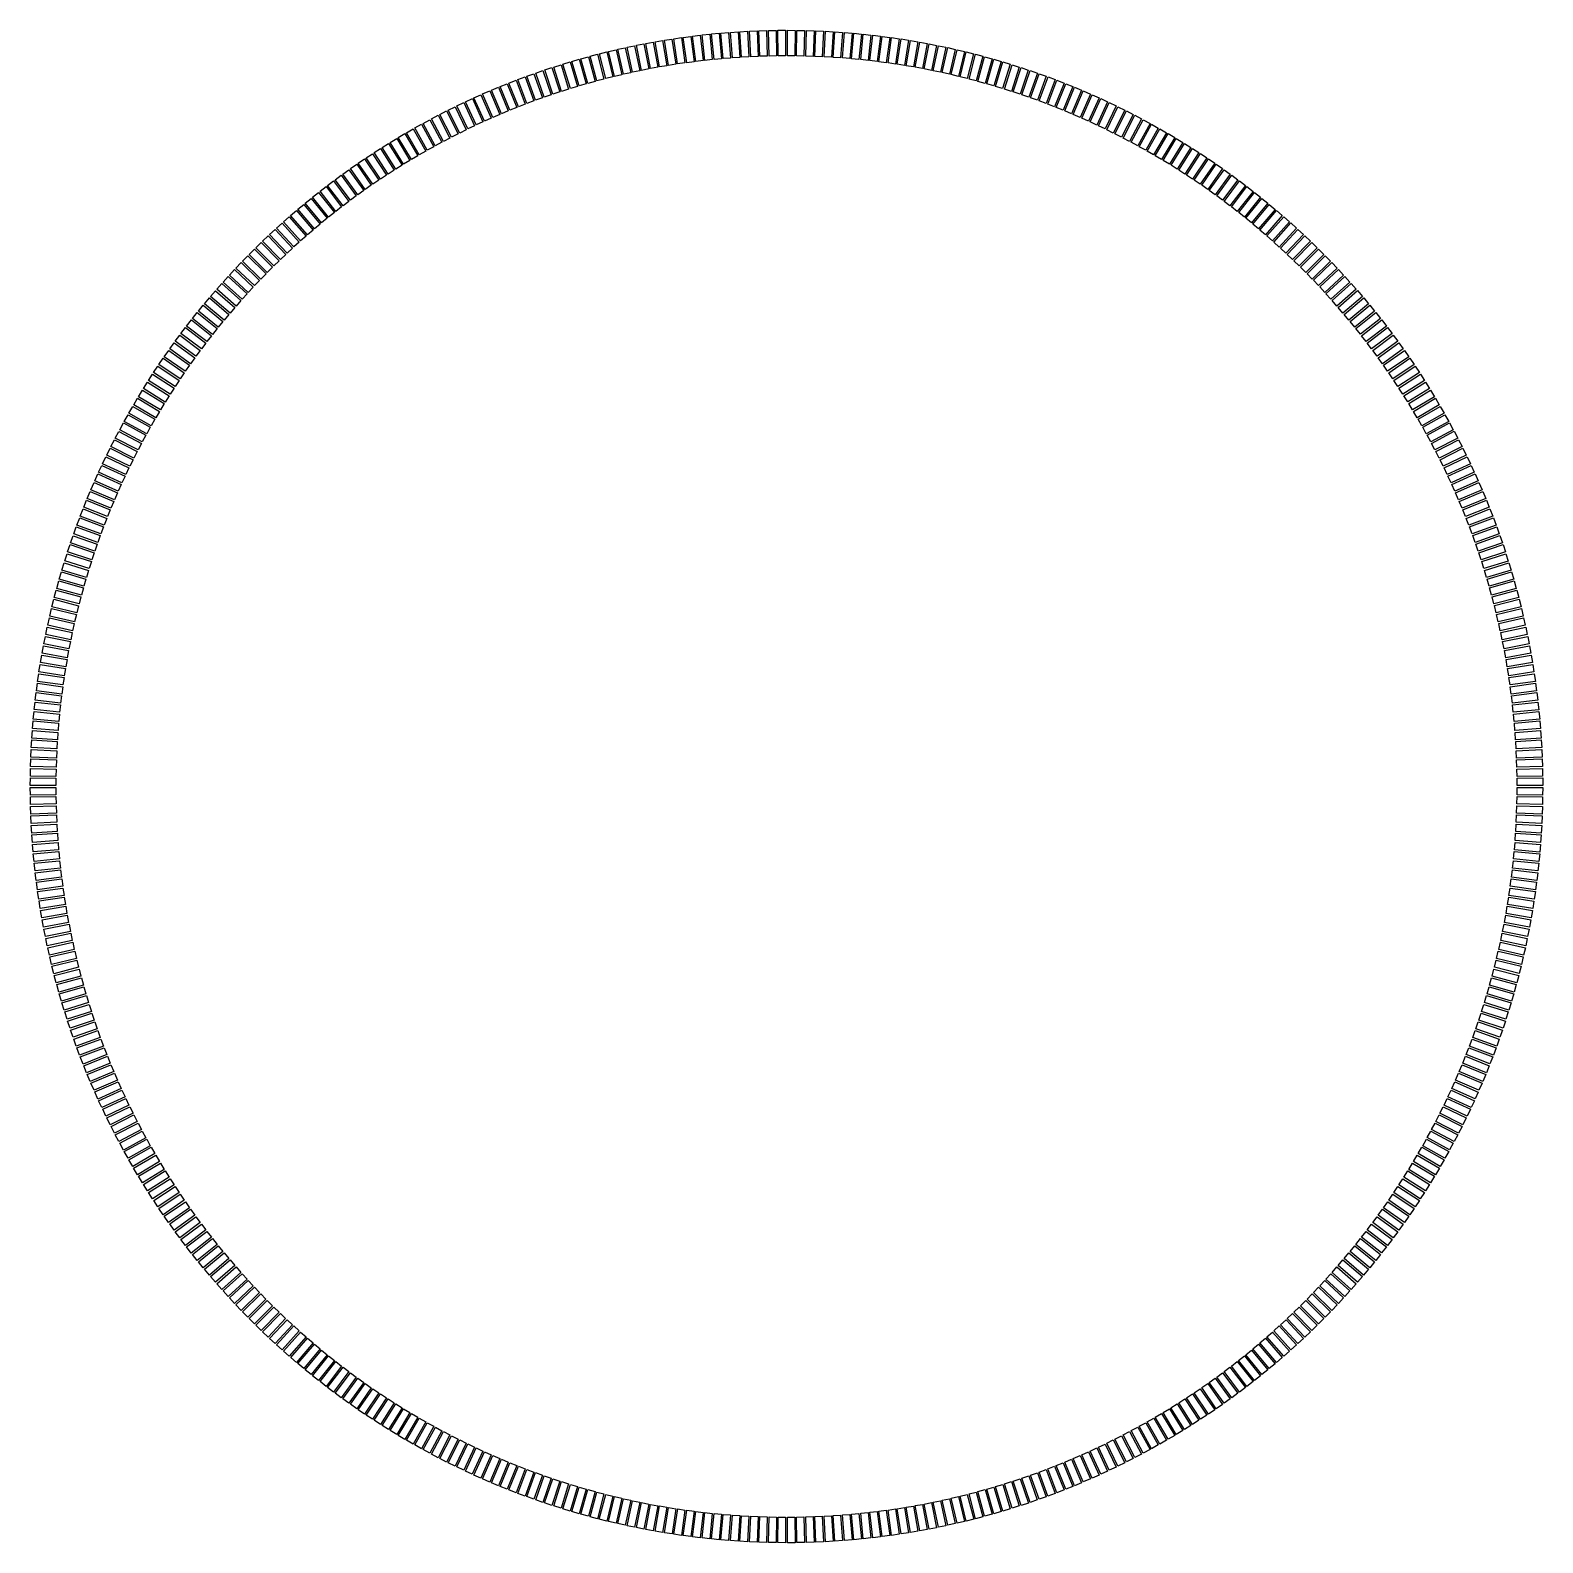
# Model space of a CAD drawing. Header units: inches. Extents: x -2.07 to 2.07, y -4.67 to -0.53.
import ezdxf

# ---------------------------------------------------------------- set-up
doc = ezdxf.new("R2010")
doc.units = ezdxf.units.IN
doc.header["$MEASUREMENT"] = 0

# ---------------------------------------------------------------- blocks, each defined once
blk = doc.blocks.new('*U28')
for p, q in [((-0.0105, 0.0351), (0.0105, 0.0349)), ((-0.0105, -0.0349), (-0.0105, 0.0351)), ((0.0105, 0.0349), (0.0096, -0.0351)), ((0.0096, -0.0351), (-0.0105, -0.0349))]:
    blk.add_line(p, q)
blk = doc.blocks.new('*U29')
at = {"color": 0, "linetype": 'ByBlock', "lineweight": -2, "transparency": 16777216}
for p, rotation in [((35.3652, 22.4061), 4.319999999999999), ((35.3907, 22.4077), 3.599999999999902), ((35.4163, 22.409), 2.879999999999908), ((35.4418, 22.41), 2.159999999999896), ((35.4674, 22.4106), 1.440000000000099), ((35.493, 22.4109), 0.7200000000000389), ((35.5441, 22.4106), 359.2800000000004), ((35.5697, 22.41), 358.5600000000002), ((35.5952, 22.409), 357.8400000000001), ((35.6208, 22.4077), 357.12), ((35.6463, 22.4061), 356.4000000000001), ((35.0868, 22.3674), 12.23999999999999), ((35.1119, 22.3725), 11.51999999999994), ((35.137, 22.3773), 10.79999999999995), ((35.1622, 22.3818), 10.07999999999995), ((35.1874, 22.3859), 9.359999999999934), ((35.2127, 22.3898), 8.639999999999938), ((35.238, 22.3933), 7.919999999999966), ((35.2634, 22.3965), 7.19999999999998), ((35.2888, 22.3994), 6.479999999999952), ((35.3142, 22.402), 5.759999999999991), ((35.3397, 22.4042), 5.039999999999974), ((35.6718, 22.4042), 355.6800000000001), ((35.6973, 22.4019), 354.9600000000001), ((35.7227, 22.3993), 354.2400000000001), ((35.7481, 22.3965), 353.5200000000001), ((35.7735, 22.3932), 352.8000000000001), ((35.7988, 22.3897), 352.0800000000001), ((35.8241, 22.3859), 351.3600000000001), ((35.8493, 22.3817), 350.64), ((35.8745, 22.3772), 349.9200000000001), ((35.8996, 22.3724), 349.2000000000001), ((35.9247, 22.3673), 348.4800000000001), ((34.9135, 22.3229), 17.27999999999996), ((34.938, 22.3302), 16.55999999999997), ((34.9626, 22.3372), 15.83999999999997), ((34.9873, 22.3439), 15.11999999999998), ((35.0121, 22.3502), 14.39999999999999), ((35.0369, 22.3563), 13.67999999999999), ((35.0618, 22.362), 12.96000000000001), ((35.9497, 22.3619), 347.76), ((35.9746, 22.3562), 347.0400000000001), ((35.9994, 22.3501), 346.3200000000002), ((36.0242, 22.3438), 345.6), ((36.0489, 22.3371), 344.8800000000001), ((36.0735, 22.3301), 344.16), ((36.098, 22.3228), 343.4400000000001), ((34.7924, 22.2819), 20.87999999999998), ((34.8164, 22.2907), 20.15999999999997), ((34.8405, 22.2992), 19.43999999999999), ((34.8648, 22.3074), 18.71999999999997), ((34.8891, 22.3153), 17.99999999999997), ((36.1224, 22.3152), 342.7200000000001), ((36.1467, 22.3073), 342.0000000000001), ((36.171, 22.2991), 341.2800000000001), ((36.1951, 22.2906), 340.5600000000001), ((36.2191, 22.2818), 339.84), ((34.6975, 22.2437), 23.75999999999997), ((34.7211, 22.2537), 23.03999999999996), ((34.7447, 22.2634), 22.31999999999997), ((34.7685, 22.2728), 21.59999999999998), ((36.243, 22.2726), 339.12), ((36.2667, 22.2632), 338.4000000000001), ((36.2904, 22.2535), 337.68), ((36.3139, 22.2435), 336.9600000000002), ((34.6047, 22.2007), 26.63999999999996), ((34.6277, 22.2119), 25.91999999999998), ((34.6509, 22.2228), 25.19999999999999), ((34.6741, 22.2334), 24.47999999999997), ((36.3373, 22.2332), 336.2400000000001), ((36.3606, 22.2226), 335.52), ((36.3837, 22.2117), 334.8000000000001), ((36.4067, 22.2005), 334.08), ((34.5366, 22.1655), 28.79999999999999), ((34.5592, 22.1775), 28.07999999999997), ((34.5819, 22.1893), 27.35999999999998), ((36.4296, 22.1891), 333.3600000000001), ((36.4523, 22.1773), 332.64), ((36.4749, 22.1653), 331.9200000000001), ((34.4698, 22.1277), 30.95999999999998), ((34.4919, 22.1406), 30.23999999999997), ((34.5142, 22.1532), 29.52), ((36.4973, 22.1529), 331.2000000000002), ((36.5195, 22.1403), 330.4800000000001), ((36.5416, 22.1275), 329.76), ((34.4045, 22.0874), 33.11999999999996), ((34.4261, 22.1011), 32.39999999999997), ((34.4479, 22.1145), 31.67999999999998), ((36.5635, 22.1143), 329.0400000000001), ((36.5853, 22.1009), 328.32), ((36.6069, 22.0872), 327.6000000000001), ((34.3408, 22.0447), 35.28), ((34.3619, 22.0592), 34.55999999999997), ((34.3831, 22.0734), 33.83999999999999), ((36.6283, 22.0732), 326.8800000000001), ((36.6495, 22.059), 326.16), ((36.6706, 22.0444), 325.4400000000001), ((34.2788, 21.9996), 37.43999999999998), ((34.2993, 22.0149), 36.71999999999998), ((34.3199, 22.0299), 35.99999999999996), ((36.6915, 22.0297), 324.72), ((36.7122, 22.0146), 324.0000000000001), ((36.7327, 21.9993), 323.2800000000001), ((34.2184, 21.9522), 39.59999999999997), ((34.2383, 21.9683), 38.87999999999997), ((34.2585, 21.9841), 38.15999999999997), ((36.753, 21.9838), 322.56), ((36.7731, 21.968), 321.8400000000001), ((36.793, 21.9519), 321.12), ((34.1792, 21.9194), 41.03999999999999), ((34.1987, 21.9359), 40.31999999999998), ((36.8127, 21.9356), 320.4), ((36.8322, 21.9191), 319.68), ((34.1409, 21.8856), 42.47999999999998), ((34.1599, 21.9026), 41.75999999999998), ((36.8515, 21.9023), 318.96), ((36.8705, 21.8853), 318.24), ((34.0849, 21.8331), 44.63999999999997), ((34.1034, 21.8508), 43.91999999999999), ((34.122, 21.8683), 43.19999999999997), ((36.8894, 21.868), 317.52), ((36.908, 21.8505), 316.8), ((36.9264, 21.8327), 316.08), ((34.0488, 21.7969), 46.07999999999998), ((34.0667, 21.8151), 45.35999999999996), ((36.9446, 21.8148), 315.3600000000001), ((36.9626, 21.7966), 314.64), ((34.0135, 21.7598), 47.52), ((34.031, 21.7785), 46.79999999999998), ((36.9803, 21.7782), 313.9200000000001), ((36.9978, 21.7595), 313.2), ((33.9792, 21.7219), 48.95999999999998), ((33.9963, 21.741), 48.24000000000001), ((37.0151, 21.7407), 312.4800000000001), ((37.0321, 21.7216), 311.7600000000001), ((33.9459, 21.6831), 50.39999999999996), ((33.9624, 21.7026), 49.67999999999999), ((37.0489, 21.7023), 311.0400000000001), ((37.0655, 21.6828), 310.3200000000001), ((33.9135, 21.6435), 51.83999999999999), ((33.9296, 21.6634), 51.11999999999996), ((37.0818, 21.6631), 309.6), ((37.0978, 21.6432), 308.88), ((33.8822, 21.6031), 53.27999999999999), ((33.8977, 21.6234), 52.55999999999999), ((37.1136, 21.6231), 308.16), ((37.1292, 21.6028), 307.4400000000001), ((33.8518, 21.5619), 54.72), ((33.8669, 21.5826), 54), ((37.1444, 21.5823), 306.72), ((37.1595, 21.5616), 306.0000000000001), ((33.8226, 21.52), 56.15999999999999), ((33.8371, 21.5411), 55.43999999999999), ((37.1742, 21.5407), 305.28), ((37.1887, 21.5196), 304.5600000000001), ((33.7943, 21.4773), 57.59999999999997), ((33.8083, 21.4988), 56.87999999999997), ((37.203, 21.4984), 303.8400000000001), ((37.217, 21.477), 303.12), ((33.7672, 21.434), 59.03999999999999), ((33.7806, 21.4557), 58.31999999999998), ((37.2307, 21.4554), 302.4000000000001), ((37.2441, 21.4336), 301.68), ((33.7412, 21.39), 60.48), ((33.7541, 21.4121), 59.76), ((37.2572, 21.4117), 300.96), ((37.2701, 21.3896), 300.2400000000001), ((33.7162, 21.3453), 61.91999999999999), ((33.7286, 21.3677), 61.19999999999998), ((37.2827, 21.3673), 299.52), ((37.295, 21.3449), 298.8), ((33.6925, 21.3), 63.35999999999998), ((33.7042, 21.3228), 62.63999999999997), ((37.3071, 21.3224), 298.08), ((37.3188, 21.2996), 297.36), ((33.681, 21.2772), 64.07999999999998), ((37.3303, 21.2768), 296.64), ((33.6589, 21.231), 65.52), ((33.6698, 21.2542), 64.79999999999998), ((37.3415, 21.2538), 295.9200000000001), ((37.3523, 21.2306), 295.2), ((33.638, 21.1844), 66.96000000000001), ((33.6483, 21.2078), 66.24000000000001), ((37.3629, 21.2074), 294.48), ((37.3732, 21.184), 293.76), ((33.6183, 21.1372), 68.39999999999998), ((33.628, 21.1608), 67.67999999999999), ((37.3832, 21.1604), 293.04), ((37.3929, 21.1368), 292.3200000000001), ((33.6089, 21.1134), 69.11999999999998), ((37.4024, 21.113), 291.6), ((33.5909, 21.0655), 70.55999999999999), ((33.5998, 21.0895), 69.83999999999997), ((37.4115, 21.0891), 290.8800000000001), ((37.4203, 21.0651), 290.16), ((33.5742, 21.0172), 72), ((33.5824, 21.0414), 71.27999999999999), ((37.4288, 21.041), 289.4400000000001), ((37.437, 21.0168), 288.7200000000001), ((33.5663, 20.9929), 72.72000000000001), ((37.4449, 20.9924), 288.0000000000001), ((33.5514, 20.9439), 74.16), ((33.5587, 20.9684), 73.43999999999998), ((37.4525, 20.968), 287.28), ((37.4598, 20.9435), 286.5600000000001), ((33.5378, 20.8946), 75.59999999999998), ((33.5444, 20.9193), 74.88), ((37.4667, 20.9189), 285.84), ((37.4734, 20.8942), 285.1200000000001), ((33.5314, 20.8699), 76.31999999999998), ((37.4798, 20.8695), 284.4000000000001), ((33.5196, 20.8201), 77.75999999999999), ((33.5253, 20.845), 77.03999999999999), ((37.4858, 20.8446), 283.68), ((37.4915, 20.8197), 282.9600000000001), ((33.5091, 20.7701), 79.19999999999999), ((33.5142, 20.7951), 78.48), ((37.497, 20.7947), 282.24), ((37.5021, 20.7696), 281.52), ((33.5043, 20.7449), 79.91999999999999), ((37.5069, 20.7445), 280.8000000000001), ((33.4956, 20.6945), 81.35999999999999), ((33.4998, 20.7198), 80.64), ((37.5113, 20.7193), 280.08), ((37.5155, 20.6941), 279.3600000000001), ((33.4918, 20.6693), 82.07999999999998), ((37.5193, 20.6688), 278.64), ((33.4851, 20.6186), 83.52), ((33.4883, 20.6439), 82.8), ((37.5229, 20.6435), 277.9200000000001), ((37.5261, 20.6181), 277.2), ((33.4796, 20.5677), 84.95999999999998), ((33.4822, 20.5932), 84.24), ((37.5289, 20.5927), 276.4800000000001), ((37.5315, 20.5673), 275.76), ((33.4774, 20.5422), 85.68000000000002), ((37.5337, 20.5418), 275.04), ((33.4738, 20.4912), 87.11999999999998), ((33.4754, 20.5167), 86.4), ((37.5357, 20.5163), 274.32), ((37.5373, 20.4908), 273.6), ((33.4725, 20.4657), 87.83999999999999), ((37.5386, 20.4652), 272.8800000000001), ((33.4709, 20.4146), 89.28), ((33.4716, 20.4401), 88.55999999999999), ((37.5395, 20.4397), 272.16), ((37.5402, 20.4141), 271.4400000000001), ((33.4706, 20.3634), 90.72), ((33.4706, 20.389), 90), ((37.5405, 20.3886), 270.72), ((37.5405, 20.363), 270.0000000000001), ((33.4709, 20.3378), 91.44000000000003), ((37.5401, 20.3374), 269.2800000000001), ((33.4716, 20.3123), 92.16), ((33.4725, 20.2867), 92.87999999999998), ((37.5385, 20.2863), 267.8400000000001), ((37.5395, 20.3118), 268.56), ((33.4738, 20.2612), 93.60000000000001), ((33.4754, 20.2357), 94.32), ((37.5356, 20.2352), 266.4), ((37.5372, 20.2608), 267.12), ((33.4773, 20.2102), 95.03999999999999), ((37.5337, 20.2097), 265.68), ((33.4796, 20.1847), 95.76), ((33.4821, 20.1593), 96.48), ((37.5289, 20.1588), 264.24), ((37.5315, 20.1843), 264.96), ((33.485, 20.1338), 97.2), ((33.4882, 20.1085), 97.91999999999999), ((37.5228, 20.108), 262.8), ((37.526, 20.1334), 263.52), ((33.4917, 20.0831), 98.63999999999999), ((37.5193, 20.0827), 262.08), ((33.4956, 20.0579), 99.36000000000001), ((33.4997, 20.0326), 100.08), ((37.5113, 20.0322), 260.64), ((37.5154, 20.0574), 261.3600000000001), ((33.5042, 20.0075), 100.8), ((33.509, 19.9823), 101.52), ((37.502, 19.9819), 259.2), ((37.5068, 20.007), 259.9200000000001), ((33.5141, 19.9573), 102.24), ((37.4969, 19.9568), 258.4800000000001), ((33.5195, 19.9323), 102.96), ((33.5252, 19.9074), 103.68), ((37.4857, 19.9069), 257.0400000000001), ((37.4915, 19.9319), 257.7600000000001), ((33.5313, 19.8825), 104.4), ((33.5376, 19.8577), 105.12), ((37.4733, 19.8573), 255.6), ((37.4797, 19.8821), 256.32), ((33.5443, 19.8331), 105.84), ((37.4666, 19.8326), 254.88), ((33.5513, 19.8085), 106.56), ((33.5586, 19.7839), 107.28), ((37.4524, 19.7835), 253.4400000000001), ((37.4596, 19.808), 254.16), ((33.5662, 19.7595), 108), ((33.5741, 19.7352), 108.72), ((37.4369, 19.7348), 252.0000000000001), ((37.4448, 19.7591), 252.72), ((33.5823, 19.711), 109.44), ((33.5908, 19.6869), 110.16), ((37.4201, 19.6865), 250.5600000000001), ((37.4286, 19.7106), 251.28), ((33.5996, 19.6629), 110.88), ((37.4113, 19.6624), 249.8400000000001), ((33.6087, 19.639), 111.6), ((33.6181, 19.6152), 112.32), ((37.3928, 19.6148), 248.4000000000001), ((37.4022, 19.6386), 249.12), ((33.6278, 19.5915), 113.04), ((33.6378, 19.568), 113.76), ((37.3731, 19.5676), 246.96), ((37.3831, 19.5911), 247.68), ((33.6481, 19.5446), 114.48), ((33.6587, 19.5213), 115.2), ((37.3522, 19.5209), 245.52), ((37.3628, 19.5442), 246.24), ((33.6696, 19.4982), 115.92), ((37.3413, 19.4978), 244.8), ((33.6808, 19.4752), 116.64), ((33.6923, 19.4523), 117.36), ((37.3186, 19.4519), 243.36), ((37.3301, 19.4748), 244.08), ((33.704, 19.4296), 118.08), ((33.716, 19.407), 118.8), ((37.2948, 19.4067), 241.9200000000001), ((37.3069, 19.4292), 242.64), ((33.7284, 19.3846), 119.52), ((33.741, 19.3624), 120.24), ((37.2699, 19.362), 240.48), ((37.2825, 19.3842), 241.2), ((33.7538, 19.3403), 120.96), ((33.767, 19.3184), 121.68), ((37.2439, 19.318), 239.04), ((37.257, 19.3399), 239.7599999999999), ((33.7804, 19.2966), 122.4), ((33.7941, 19.275), 123.12), ((37.2167, 19.2746), 237.6), ((37.2304, 19.2962), 238.3200000000001), ((33.8081, 19.2536), 123.84), ((33.8223, 19.2323), 124.56), ((37.1885, 19.232), 236.16), ((37.2027, 19.2532), 236.8800000000001), ((33.8368, 19.2113), 125.28), ((33.8516, 19.1904), 126), ((37.1592, 19.19), 234.72), ((37.174, 19.2109), 235.4399999999999), ((33.8666, 19.1697), 126.72), ((33.8819, 19.1492), 127.44), ((37.1289, 19.1489), 233.28), ((37.1442, 19.1694), 234), ((33.8974, 19.1289), 128.16), ((33.9132, 19.1088), 128.8800000000001), ((37.0975, 19.1085), 231.84), ((37.1133, 19.1286), 232.56), ((33.9293, 19.0889), 129.6), ((33.9456, 19.0692), 130.3200000000001), ((37.0652, 19.0688), 230.4), ((37.0815, 19.0885), 231.12), ((33.9621, 19.0497), 131.04), ((33.9789, 19.0304), 131.76), ((37.0318, 19.0301), 228.96), ((37.0486, 19.0493), 229.68), ((33.996, 19.0113), 132.48), ((34.0132, 18.9925), 133.2), ((34.0307, 18.9738), 133.92), ((36.98, 18.9735), 226.8), ((36.9975, 18.9921), 227.52), ((37.0148, 19.011), 228.24), ((34.0485, 18.9554), 134.64), ((34.0664, 18.9372), 135.36), ((36.9443, 18.9369), 225.36), ((36.9623, 18.9551), 226.08), ((34.0846, 18.9192), 136.08), ((34.103, 18.9015), 136.8), ((36.9077, 18.9012), 223.92), ((36.9261, 18.9189), 224.64), ((34.1217, 18.884), 137.52), ((34.1405, 18.8667), 138.24), ((34.1596, 18.8497), 138.96), ((36.8511, 18.8494), 221.76), ((36.8702, 18.8664), 222.48), ((36.8891, 18.8837), 223.2), ((34.1789, 18.8329), 139.68), ((34.1984, 18.8163), 140.4), ((36.8123, 18.816), 220.32), ((36.8318, 18.8326), 221.04), ((34.2181, 18.8), 141.12), ((34.238, 18.784), 141.84), ((34.2581, 18.7682), 142.5600000000001), ((36.7526, 18.7679), 218.16), ((36.7727, 18.7837), 218.88), ((36.7926, 18.7997), 219.6), ((34.2784, 18.7526), 143.28), ((34.2989, 18.7373), 144), ((34.3196, 18.7223), 144.72), ((36.6911, 18.722), 216), ((36.7118, 18.7371), 216.72), ((36.7323, 18.7524), 217.44), ((34.3405, 18.7075), 145.44), ((34.3615, 18.693), 146.16), ((36.6492, 18.6928), 214.56), ((36.6702, 18.7073), 215.28), ((34.3828, 18.6788), 146.88), ((34.4042, 18.6648), 147.6000000000001), ((34.4258, 18.6511), 148.32), ((34.4475, 18.6377), 149.04), ((36.5632, 18.6374), 211.68), ((36.5849, 18.6509), 212.4000000000001), ((36.6065, 18.6646), 213.12), ((36.6279, 18.6785), 213.84), ((34.4695, 18.6245), 149.76), ((34.4915, 18.6116), 150.48), ((34.5138, 18.599), 151.2), ((36.4969, 18.5988), 209.52), ((36.5191, 18.6114), 210.24), ((36.5412, 18.6243), 210.96), ((34.5362, 18.5867), 151.92), ((34.5588, 18.5747), 152.64), ((34.5815, 18.5629), 153.36), ((36.4292, 18.5627), 207.36), ((36.4519, 18.5745), 208.08), ((36.4745, 18.5865), 208.8), ((34.6043, 18.5514), 154.0800000000001), ((34.6273, 18.5403), 154.8), ((34.6505, 18.5294), 155.52), ((34.6737, 18.5188), 156.24), ((36.3369, 18.5186), 204.48), ((36.3602, 18.5292), 205.2), ((36.3833, 18.5401), 205.92), ((36.4063, 18.5512), 206.64), ((34.6971, 18.5085), 156.96), ((34.7207, 18.4984), 157.68), ((34.7443, 18.4887), 158.4), ((34.7681, 18.4793), 159.12), ((36.2426, 18.4792), 201.6), ((36.2663, 18.4886), 202.32), ((36.29, 18.4983), 203.04), ((36.3135, 18.5083), 203.76), ((34.792, 18.4702), 159.84), ((34.816, 18.4614), 160.5600000000001), ((34.8401, 18.4529), 161.28), ((34.8643, 18.4447), 162.0000000000001), ((34.8887, 18.4368), 162.72), ((34.9131, 18.4292), 163.44), ((36.0976, 18.429), 197.28), ((36.122, 18.4366), 198), ((36.1463, 18.4445), 198.72), ((36.1705, 18.4527), 199.44), ((36.1946, 18.4612), 200.16), ((36.2187, 18.47), 200.8799999999999), ((34.9376, 18.4219), 164.16), ((34.9622, 18.4149), 164.88), ((34.9869, 18.4082), 165.6000000000001), ((35.0116, 18.4019), 166.32), ((35.0365, 18.3958), 167.0400000000001), ((35.0614, 18.3901), 167.76), ((35.9492, 18.39), 192.96), ((35.9742, 18.3957), 193.68), ((35.999, 18.4017), 194.4), ((36.0238, 18.4081), 195.12), ((36.0485, 18.4148), 195.84), ((36.0731, 18.4217), 196.56), ((35.0864, 18.3846), 168.48), ((35.1114, 18.3795), 169.2), ((35.1366, 18.3747), 169.92), ((35.1617, 18.3703), 170.64), ((35.187, 18.3661), 171.36), ((35.2123, 18.3622), 172.0800000000001), ((35.2376, 18.3587), 172.8), ((35.263, 18.3555), 173.52), ((35.2884, 18.3526), 174.24), ((35.3138, 18.3501), 174.9600000000001), ((35.3393, 18.3478), 175.6800000000001), ((35.6713, 18.3478), 185.0399999999999), ((35.6968, 18.35), 185.7599999999999), ((35.7223, 18.3526), 186.48), ((35.7477, 18.3555), 187.2), ((35.773, 18.3587), 187.92), ((35.7984, 18.3622), 188.64), ((35.8237, 18.366), 189.36), ((35.8489, 18.3702), 190.08), ((35.8741, 18.3747), 190.8), ((35.8992, 18.3794), 191.52), ((35.9242, 18.3845), 192.24), ((35.3648, 18.3459), 176.4), ((35.3903, 18.3443), 177.1200000000001), ((35.4158, 18.343), 177.8400000000001), ((35.4414, 18.342), 178.5600000000001), ((35.467, 18.3414), 179.28), ((35.4925, 18.341), 180), ((35.5181, 18.341), 180.7199999999995), ((35.5437, 18.3414), 181.4399999999998), ((35.5692, 18.342), 182.1600000000001), ((35.5948, 18.343), 182.8800000000001), ((35.6203, 18.3442), 183.6), ((35.6458, 18.3458), 184.32)]:
    blk.add_blockref('*U28', p, dxfattribs=dict(at, rotation=rotation))
blk.add_blockref('*U28', (35.5185, 22.4109), dxfattribs=at)

msp = doc.modelspace()

# ---------------------------------------------------------------- block references
msp.add_blockref('*U29', (-35.5054, -22.9762))

doc.saveas('drawing.dxf')
